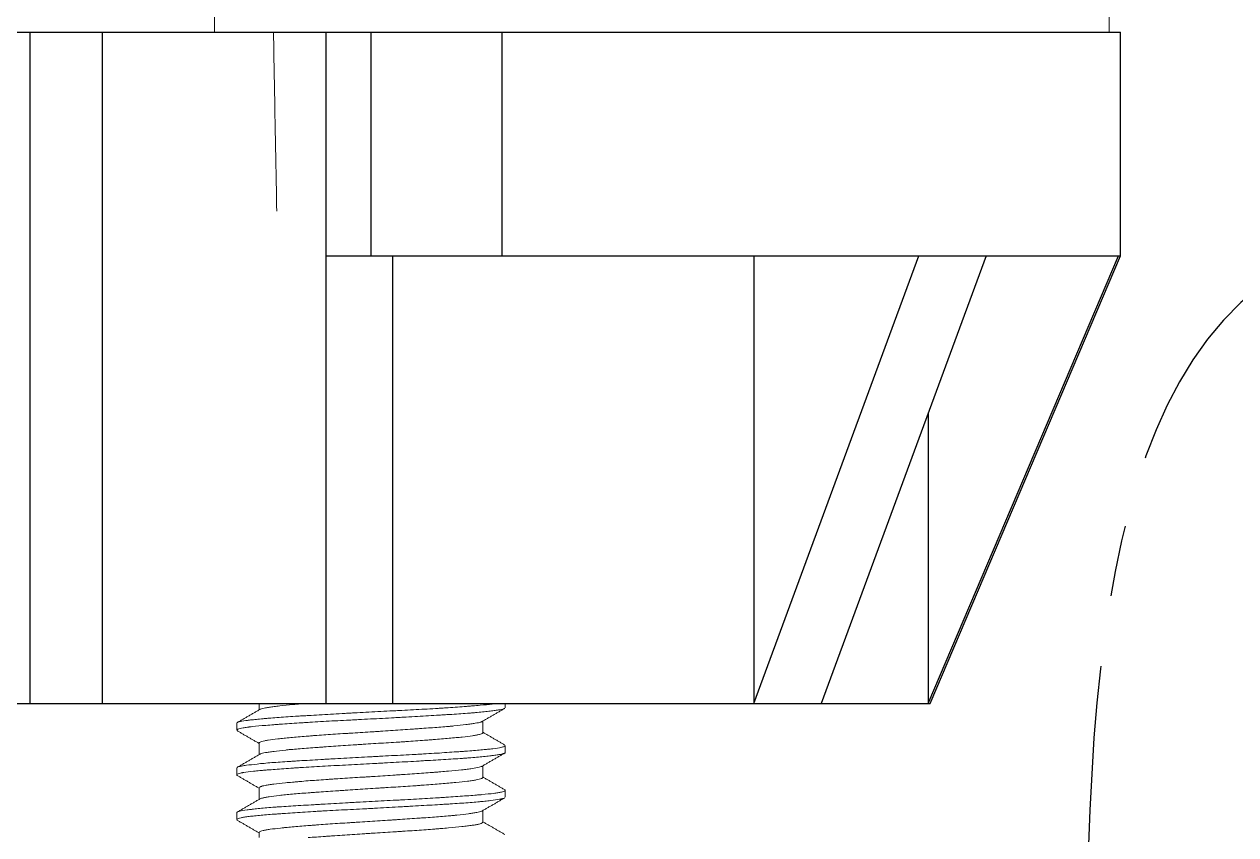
# Model space of a CAD drawing. Extents: x 9509 to 10103, y -14876 to -14456.
# Drawn here: x 9856.83 to 9883.91, y -14785.78 to -14767.66 of the extents above; entities that cross this region are included whole.
import ezdxf

# ---------------------------------------------------------------- set-up
doc = ezdxf.new("R2010")
doc.units = 0
doc.header["$MEASUREMENT"] = 0
doc.linetypes.add('CENTER2', pattern=[28.575, 19.05, -3.175, 3.175, -3.175])
doc.linetypes.add('HIDDEN2', pattern=[4.7625, 3.175, -1.5875])
doc.layers.get('0').update_dxf_attribs({"linetype": 'CONTINUOUS'})
doc.layers.add('1', color=4, linetype='HIDDEN2')
doc.layers.add('CENTER', color=1, linetype='CENTER2')

msp = doc.modelspace()

# ---------------------------------------------------------------- linework, layer by layer
at = {"color": 7, "linetype": 'Continuous'}
for p, q in [((9825.831, -14767.841), (9881.331, -14767.841)), ((9856.961, -14782.841), (9856.961, -14767.841)), ((9858.581, -14782.841), (9858.581, -14767.841)), ((9863.581, -14782.841), (9863.581, -14767.841)), ((9864.581, -14767.841), (9864.581, -14772.841)), ((9867.512, -14772.841), (9867.512, -14767.841)), ((9881.331, -14772.841), (9881.331, -14767.841)), ((9863.581, -14772.841), (9881.331, -14772.841)), ((9865.07, -14782.841), (9865.07, -14772.841)), ((9873.141, -14772.841), (9873.141, -14782.841)), ((9873.141, -14782.841), (9876.828, -14772.841)), ((9878.328, -14772.841), (9874.641, -14782.841)), ((9877.033, -14782.841), (9881.291, -14772.841)), ((9877.081, -14782.841), (9881.331, -14772.841)), ((9877.033, -14776.354), (9877.033, -14782.841)), ((9830.081, -14782.841), (9877.081, -14782.841))]:
    msp.add_line(p, q, dxfattribs=at)
at = {"layer": '1', "color": 7, "linetype": 'Continuous', "lineweight": 18}
for p, q in [((9861.081, -14767.841), (9861.081, -14765.841)), ((9881.081, -14767.841), (9881.081, -14765.841)), ((9856.831, -14767.841), (9858.418, -14767.841)), ((9858.418, -14767.841), (9859.485, -14767.841)), ((9859.485, -14767.841), (9860.987, -14767.841)), ((9862.402, -14767.841), (9881.081, -14767.841)), ((9881.081, -14767.841), (9881.081, -14767.841)), ((9862.081, -14782.841), (9862.081, -14782.986)), ((9867.581, -14782.94), (9867.581, -14782.841)), ((9861.581, -14783.283), (9861.584, -14783.277)), ((9861.581, -14783.284), (9861.581, -14783.439)), ((9867.081, -14783.495), (9867.081, -14783.237)), ((9862.081, -14783.728), (9862.081, -14783.987)), ((9867.581, -14783.939), (9867.581, -14783.784)), ((9861.581, -14784.284), (9861.581, -14784.44)), ((9867.081, -14784.496), (9867.081, -14784.237)), ((9862.081, -14784.728), (9862.081, -14784.986)), ((9867.581, -14784.939), (9867.581, -14784.784)), ((9867.081, -14785.495), (9867.081, -14785.237)), ((9861.581, -14785.284), (9861.581, -14785.439)), ((9862.081, -14785.728), (9862.081, -14785.841))]:
    msp.add_line(p, q, dxfattribs=at)
for points, knots in [([(9861.081, -14767.841), (9861.081, -14767.841), (9861.091, -14767.841), (9861.114, -14767.841), (9861.119, -14767.841), (9861.131, -14767.841), (9861.137, -14767.841), (9861.158, -14767.841), (9861.19, -14767.841), (9861.23, -14767.841), (9861.263, -14767.841), (9861.274, -14767.841), (9861.298, -14767.841), (9861.311, -14767.841), (9861.376, -14767.841), (9861.434, -14767.841), (9861.514, -14767.841), (9861.53, -14767.841), (9861.564, -14767.841), (9861.581, -14767.841), (9861.633, -14767.841), (9861.704, -14767.841), (9861.779, -14767.841), (9861.836, -14767.841), (9861.855, -14767.841), (9861.894, -14767.841), (9861.914, -14767.841), (9862.011, -14767.841), (9862.09, -14767.841), (9862.189, -14767.841), (9862.209, -14767.841), (9862.248, -14767.841), (9862.268, -14767.841), (9862.326, -14767.841), (9862.364, -14767.841), (9862.402, -14767.841)], [0, 0, 0, 0, 0.125, 0.125, 0.15625, 0.15625, 0.1875, 0.1875, 0.25, 0.3125, 0.3125, 0.34375, 0.34375, 0.375, 0.375, 0.5, 0.5, 0.53125, 0.53125, 0.5625, 0.5625, 0.625, 0.6875, 0.6875, 0.71875, 0.71875, 0.75, 0.75, 0.875, 0.875, 0.90625, 0.90625, 0.9375, 0.9375, 1, 1, 1, 1]), ([(9861.59, -14783.272), (9861.592, -14783.27), (9861.594, -14783.269), (9861.605, -14783.263), (9861.618, -14783.259), (9861.669, -14783.245), (9861.718, -14783.236), (9861.791, -14783.226), (9861.8, -14783.225), (9861.817, -14783.222), (9861.843, -14783.219), (9861.872, -14783.215), (9861.931, -14783.208), (9862.017, -14783.198), (9862.117, -14783.188), (9862.197, -14783.181), (9862.238, -14783.177), (9862.281, -14783.173), (9862.31, -14783.171), (9862.325, -14783.17), (9862.4, -14783.163), (9862.463, -14783.159), (9862.593, -14783.149), (9862.729, -14783.14), (9862.874, -14783.131), (9862.987, -14783.124), (9863.025, -14783.122), (9863.103, -14783.117), (9863.143, -14783.115), (9863.342, -14783.103), (9863.507, -14783.094), (9863.762, -14783.079), (9863.848, -14783.074), (9863.98, -14783.067), (9864.024, -14783.064), (9864.113, -14783.059), (9864.158, -14783.057), (9864.291, -14783.049), (9864.381, -14783.044), (9864.559, -14783.035), (9864.648, -14783.03), (9864.826, -14783.021), (9864.916, -14783.016), (9865.049, -14783.009), (9865.094, -14783.007), (9865.183, -14783.003), (9865.227, -14783), (9865.445, -14782.989), (9865.614, -14782.98), (9865.86, -14782.966), (9865.941, -14782.961), (9866.06, -14782.953), (9866.099, -14782.951), (9866.176, -14782.946), (9866.213, -14782.944), (9866.399, -14782.931), (9866.538, -14782.921), (9866.699, -14782.909), (9866.73, -14782.907), (9866.792, -14782.902), (9866.823, -14782.9), (9866.911, -14782.893), (9866.967, -14782.888), (9867.123, -14782.875), (9867.214, -14782.866), (9867.31, -14782.854), (9867.328, -14782.852), (9867.355, -14782.848), (9867.363, -14782.847), (9867.38, -14782.844), (9867.391, -14782.843), (9867.401, -14782.841), (9867.404, -14782.841)], [0, 0, 0, 0, 0.0081925, 0.0081925, 0.0374528, 0.0374528, 0.0959734, 0.0959734, 0.1032885, 0.1032885, 0.1106036, 0.1252337, 0.1252337, 0.154494, 0.1837543, 0.1837543, 0.1983845, 0.2056996, 0.2056996, 0.2130146, 0.2130146, 0.2422749, 0.2422749, 0.2715352, 0.3007955, 0.3007955, 0.3154257, 0.3154257, 0.3300558, 0.3300558, 0.3885764, 0.3885764, 0.4178367, 0.4178367, 0.4324669, 0.4324669, 0.447097, 0.447097, 0.4763573, 0.4763573, 0.5056176, 0.5056176, 0.5348779, 0.5348779, 0.5495081, 0.5495081, 0.5641382, 0.5641382, 0.6226588, 0.6226588, 0.6519191, 0.6519191, 0.6665493, 0.6665493, 0.6811794, 0.6811794, 0.7397, 0.7397, 0.7543302, 0.7543302, 0.7689603, 0.7689603, 0.7982206, 0.7982206, 0.8567412, 0.8567412, 0.8713714, 0.8713714, 0.8786865, 0.8786865, 0.8860015, 0.888679, 0.888679, 0.888679, 0.888679]), ([(9862.093, -14782.98), (9862.105, -14782.972), (9862.128, -14782.964), (9862.18, -14782.951), (9862.202, -14782.947), (9862.253, -14782.937), (9862.311, -14782.927), (9862.381, -14782.918), (9862.438, -14782.91), (9862.458, -14782.908), (9862.499, -14782.903), (9862.52, -14782.9), (9862.631, -14782.888), (9862.729, -14782.878), (9862.892, -14782.863), (9862.949, -14782.858), (9863.037, -14782.851), (9863.068, -14782.849), (9863.126, -14782.845), (9863.153, -14782.843), (9863.181, -14782.841)], [0, 0, 0, 0, 0.0517231, 0.0517231, 0.081656, 0.081656, 0.1115889, 0.1415219, 0.1415219, 0.1564883, 0.1564883, 0.1714548, 0.1714548, 0.2313206, 0.2313206, 0.2612536, 0.2612536, 0.27622, 0.27622, 0.2893826, 0.2893826, 0.2893826, 0.2893826]), ([(9867.565, -14782.956), (9867.561, -14782.958), (9867.556, -14782.96), (9867.526, -14782.971), (9867.485, -14782.98), (9867.414, -14782.991), (9867.399, -14782.994), (9867.366, -14782.998), (9867.349, -14783.001), (9867.296, -14783.008), (9867.217, -14783.017), (9867.078, -14783.032), (9866.972, -14783.042), (9866.887, -14783.05), (9866.858, -14783.052), (9866.798, -14783.057), (9866.768, -14783.06), (9866.674, -14783.067), (9866.609, -14783.071), (9866.475, -14783.081), (9866.404, -14783.085), (9866.295, -14783.092), (9866.258, -14783.094), (9866.183, -14783.099), (9866.144, -14783.101), (9865.95, -14783.112), (9865.789, -14783.122), (9865.538, -14783.136), (9865.453, -14783.141), (9865.323, -14783.149), (9865.279, -14783.151), (9865.213, -14783.155), (9865.191, -14783.156), (9865.147, -14783.159), (9865.125, -14783.16), (9864.926, -14783.171), (9864.748, -14783.181), (9864.48, -14783.195), (9864.391, -14783.2), (9864.279, -14783.206), (9864.256, -14783.207), (9864.212, -14783.209), (9864.189, -14783.21), (9864.122, -14783.214), (9864.078, -14783.216), (9863.857, -14783.227), (9863.686, -14783.236), (9863.435, -14783.25), (9863.353, -14783.255), (9863.251, -14783.261), (9863.231, -14783.262), (9863.191, -14783.265), (9863.131, -14783.268), (9863.073, -14783.272), (9862.881, -14783.284), (9862.737, -14783.294), (9862.569, -14783.306), (9862.519, -14783.31), (9862.471, -14783.314), (9862.439, -14783.316), (9862.424, -14783.317), (9862.346, -14783.323), (9862.287, -14783.328), (9862.12, -14783.341), (9862.022, -14783.35), (9861.916, -14783.362), (9861.896, -14783.364), (9861.867, -14783.368), (9861.857, -14783.369), (9861.839, -14783.371), (9861.793, -14783.377), (9861.754, -14783.383), (9861.672, -14783.398), (9861.632, -14783.408), (9861.605, -14783.419), (9861.603, -14783.42), (9861.598, -14783.423), (9861.595, -14783.424), (9861.589, -14783.428), (9861.586, -14783.43), (9861.582, -14783.435), (9861.581, -14783.438), (9861.581, -14783.44)], [0, 0, 0, 0, 0.012264, 0.012264, 0.071226, 0.071226, 0.085967, 0.085967, 0.100707, 0.100707, 0.130188, 0.15967, 0.189151, 0.189151, 0.203891, 0.203891, 0.218632, 0.218632, 0.248113, 0.248113, 0.277594, 0.277594, 0.292335, 0.292335, 0.307075, 0.307075, 0.366037, 0.366037, 0.395518, 0.395518, 0.410259, 0.410259, 0.417629, 0.417629, 0.425, 0.425, 0.483962, 0.483962, 0.513443, 0.513443, 0.520813, 0.520813, 0.528183, 0.528183, 0.542924, 0.542924, 0.601886, 0.601886, 0.631367, 0.631367, 0.638738, 0.638738, 0.646108, 0.660848, 0.660848, 0.719811, 0.719811, 0.734551, 0.741922, 0.741922, 0.749292, 0.749292, 0.778773, 0.778773, 0.837735, 0.837735, 0.852476, 0.852476, 0.859846, 0.859846, 0.867216, 0.896697, 0.896697, 0.95566, 0.95566, 0.96303, 0.96303, 0.9704, 0.9704, 0.985141, 0.985141, 1, 1, 1, 1]), ([(9867.063, -14783.247), (9867.06, -14783.249), (9867.057, -14783.25), (9867.049, -14783.254), (9867.042, -14783.256), (9867.006, -14783.268), (9866.964, -14783.277), (9866.895, -14783.289), (9866.88, -14783.291), (9866.849, -14783.296), (9866.833, -14783.298), (9866.782, -14783.306), (9866.745, -14783.311), (9866.625, -14783.326), (9866.535, -14783.336), (9866.408, -14783.348), (9866.381, -14783.35), (9866.328, -14783.355), (9866.3, -14783.358), (9866.216, -14783.365), (9866.158, -14783.369), (9865.978, -14783.383), (9865.851, -14783.392), (9865.699, -14783.403), (9865.682, -14783.404), (9865.647, -14783.407), (9865.63, -14783.408), (9865.578, -14783.411), (9865.543, -14783.414), (9865.437, -14783.421), (9865.366, -14783.426), (9865.15, -14783.441), (9865.002, -14783.451), (9864.831, -14783.462), (9864.812, -14783.464), (9864.774, -14783.466), (9864.717, -14783.47), (9864.661, -14783.473), (9864.547, -14783.481), (9864.472, -14783.486), (9864.322, -14783.495), (9864.247, -14783.499), (9864.135, -14783.506), (9864.079, -14783.51), (9864.024, -14783.513), (9863.986, -14783.516), (9863.968, -14783.517), (9863.802, -14783.527), (9863.66, -14783.537), (9863.456, -14783.551), (9863.389, -14783.556), (9863.29, -14783.563), (9863.258, -14783.566), (9863.194, -14783.571), (9863.162, -14783.573), (9863.008, -14783.586), (9862.894, -14783.596), (9862.736, -14783.61), (9862.686, -14783.615), (9862.614, -14783.622), (9862.591, -14783.624), (9862.546, -14783.629), (9862.524, -14783.631), (9862.419, -14783.643), (9862.347, -14783.652), (9862.257, -14783.667), (9862.23, -14783.671), (9862.182, -14783.681), (9862.162, -14783.686), (9862.111, -14783.701), (9862.091, -14783.711), (9862.082, -14783.724), (9862.081, -14783.726), (9862.081, -14783.729), (9862.081, -14783.729), (9862.081, -14783.73)], [0, 0, 0, 0, 0.008517, 0.008517, 0.023513, 0.023513, 0.083493, 0.083493, 0.098489, 0.098489, 0.113484, 0.113484, 0.143474, 0.143474, 0.203455, 0.203455, 0.21845, 0.21845, 0.233446, 0.233446, 0.263436, 0.263436, 0.323417, 0.323417, 0.330914, 0.330914, 0.338412, 0.338412, 0.353407, 0.353407, 0.383398, 0.383398, 0.443379, 0.443379, 0.450876, 0.450876, 0.458374, 0.473369, 0.473369, 0.503359, 0.503359, 0.53335, 0.53335, 0.548345, 0.555843, 0.555843, 0.56334, 0.56334, 0.623321, 0.623321, 0.653312, 0.653312, 0.668307, 0.668307, 0.683302, 0.683302, 0.743283, 0.743283, 0.773273, 0.773273, 0.788268, 0.788268, 0.803264, 0.803264, 0.863245, 0.863245, 0.893235, 0.893235, 0.923225, 0.923225, 0.983206, 0.983206, 0.998201, 0.998201, 1, 1, 1, 1]), ([(9862.1, -14783.976), (9862.103, -14783.974), (9862.108, -14783.972), (9862.136, -14783.961), (9862.174, -14783.952), (9862.249, -14783.938), (9862.278, -14783.933), (9862.325, -14783.926), (9862.342, -14783.923), (9862.377, -14783.918), (9862.396, -14783.916), (9862.49, -14783.903), (9862.577, -14783.893), (9862.7, -14783.881), (9862.725, -14783.878), (9862.777, -14783.873), (9862.804, -14783.871), (9862.886, -14783.864), (9862.942, -14783.859), (9863.119, -14783.845), (9863.244, -14783.836), (9863.41, -14783.824), (9863.444, -14783.822), (9863.496, -14783.818), (9863.513, -14783.817), (9863.548, -14783.814), (9863.565, -14783.813), (9863.653, -14783.807), (9863.724, -14783.802), (9863.939, -14783.788), (9864.086, -14783.777), (9864.256, -14783.766), (9864.275, -14783.765), (9864.313, -14783.762), (9864.332, -14783.761), (9864.389, -14783.757), (9864.427, -14783.755), (9864.541, -14783.747), (9864.617, -14783.742), (9864.844, -14783.728), (9864.994, -14783.719), (9865.162, -14783.709), (9865.18, -14783.707), (9865.217, -14783.705), (9865.273, -14783.702), (9865.327, -14783.698), (9865.435, -14783.691), (9865.577, -14783.682), (9865.713, -14783.672), (9865.813, -14783.664), (9865.846, -14783.662), (9865.911, -14783.657), (9865.943, -14783.654), (9866.102, -14783.642), (9866.219, -14783.632), (9866.382, -14783.617), (9866.433, -14783.612), (9866.508, -14783.605), (9866.532, -14783.603), (9866.579, -14783.598), (9866.601, -14783.596), (9866.711, -14783.584), (9866.787, -14783.575), (9866.882, -14783.561), (9866.911, -14783.556), (9866.949, -14783.549), (9866.961, -14783.546), (9866.984, -14783.541), (9866.994, -14783.539), (9867.041, -14783.526), (9867.065, -14783.516), (9867.078, -14783.503), (9867.081, -14783.5), (9867.081, -14783.496), (9867.081, -14783.495), (9867.081, -14783.495), (9867.081, -14783.495)], [0, 0, 0, 0, 0.012066, 0.012066, 0.072394, 0.072394, 0.102558, 0.102558, 0.11764, 0.11764, 0.132722, 0.132722, 0.193051, 0.193051, 0.208133, 0.208133, 0.223215, 0.223215, 0.253379, 0.253379, 0.313707, 0.313707, 0.328789, 0.328789, 0.33633, 0.33633, 0.343871, 0.343871, 0.374035, 0.374035, 0.434364, 0.434364, 0.441905, 0.441905, 0.449446, 0.449446, 0.464528, 0.464528, 0.494692, 0.494692, 0.55502, 0.55502, 0.562561, 0.562561, 0.570102, 0.585184, 0.585184, 0.615348, 0.645512, 0.645512, 0.660594, 0.660594, 0.675676, 0.675676, 0.736005, 0.736005, 0.766169, 0.766169, 0.781251, 0.781251, 0.796333, 0.796333, 0.856661, 0.856661, 0.886825, 0.886825, 0.901907, 0.901907, 0.916989, 0.916989, 0.977318, 0.977318, 0.9924, 0.999941, 0.999941, 1, 1, 1, 1]), ([(9861.597, -14784.267), (9861.607, -14784.262), (9861.622, -14784.257), (9861.651, -14784.25), (9861.661, -14784.248), (9861.683, -14784.243), (9861.695, -14784.241), (9861.734, -14784.234), (9861.764, -14784.23), (9861.863, -14784.216), (9861.944, -14784.206), (9862.064, -14784.194), (9862.089, -14784.191), (9862.14, -14784.186), (9862.166, -14784.184), (9862.248, -14784.176), (9862.305, -14784.171), (9862.425, -14784.161), (9862.488, -14784.157), (9862.62, -14784.147), (9862.689, -14784.143), (9862.779, -14784.137), (9862.797, -14784.136), (9862.833, -14784.134), (9862.888, -14784.13), (9862.944, -14784.127), (9863.058, -14784.12), (9863.213, -14784.111), (9863.375, -14784.102), (9863.5, -14784.094), (9863.563, -14784.091), (9863.648, -14784.086), (9863.692, -14784.083), (9863.886, -14784.072), (9864.061, -14784.062), (9864.327, -14784.047), (9864.416, -14784.042), (9864.55, -14784.035), (9864.595, -14784.033), (9864.663, -14784.029), (9864.686, -14784.028), (9864.731, -14784.026), (9864.753, -14784.024), (9864.955, -14784.014), (9865.132, -14784.005), (9865.391, -14783.992), (9865.477, -14783.987), (9865.584, -14783.981), (9865.605, -14783.98), (9865.647, -14783.978), (9865.668, -14783.977), (9865.731, -14783.973), (9865.773, -14783.971), (9865.977, -14783.959), (9866.132, -14783.949), (9866.353, -14783.934), (9866.425, -14783.929), (9866.512, -14783.923), (9866.529, -14783.922), (9866.563, -14783.919), (9866.614, -14783.916), (9866.663, -14783.912), (9866.822, -14783.9), (9866.936, -14783.891), (9867.065, -14783.88), (9867.102, -14783.876), (9867.138, -14783.873), (9867.161, -14783.871), (9867.173, -14783.869), (9867.229, -14783.864), (9867.27, -14783.859), (9867.382, -14783.845), (9867.442, -14783.835), (9867.498, -14783.823), (9867.508, -14783.82), (9867.526, -14783.815), (9867.535, -14783.813), (9867.557, -14783.805), (9867.567, -14783.8), (9867.579, -14783.791), (9867.581, -14783.787), (9867.581, -14783.783)], [0, 0, 0, 0, 0.032547, 0.032547, 0.047287, 0.047287, 0.062028, 0.062028, 0.091509, 0.091509, 0.150471, 0.150471, 0.165211, 0.165211, 0.179952, 0.179952, 0.209433, 0.209433, 0.238914, 0.238914, 0.268395, 0.268395, 0.275766, 0.275766, 0.283136, 0.297876, 0.297876, 0.327357, 0.356839, 0.356839, 0.371579, 0.378949, 0.38632, 0.38632, 0.445282, 0.445282, 0.474763, 0.474763, 0.489503, 0.489503, 0.496874, 0.496874, 0.504244, 0.504244, 0.563206, 0.563206, 0.592687, 0.592687, 0.600058, 0.600058, 0.607428, 0.607428, 0.622168, 0.622168, 0.681131, 0.681131, 0.710612, 0.710612, 0.717982, 0.717982, 0.725352, 0.740093, 0.740093, 0.799055, 0.799055, 0.813796, 0.821166, 0.821166, 0.828536, 0.828536, 0.858017, 0.858017, 0.916979, 0.916979, 0.93172, 0.93172, 0.94646, 0.94646, 0.975942, 0.975942, 1, 1, 1, 1]), ([(9867.581, -14783.941), (9867.581, -14783.942), (9867.58, -14783.944), (9867.576, -14783.95), (9867.569, -14783.955), (9867.554, -14783.961), (9867.551, -14783.962), (9867.544, -14783.964), (9867.534, -14783.968), (9867.52, -14783.971), (9867.492, -14783.978), (9867.445, -14783.987), (9867.384, -14783.996), (9867.332, -14784.003), (9867.305, -14784.007), (9867.275, -14784.01), (9867.255, -14784.013), (9867.245, -14784.014), (9867.192, -14784.02), (9867.101, -14784.03), (9866.946, -14784.045), (9866.83, -14784.055), (9866.738, -14784.062), (9866.706, -14784.064), (9866.642, -14784.069), (9866.608, -14784.071), (9866.44, -14784.083), (9866.297, -14784.092), (9866.068, -14784.106), (9865.99, -14784.11), (9865.869, -14784.117), (9865.828, -14784.119), (9865.745, -14784.124), (9865.704, -14784.127), (9865.494, -14784.139), (9865.323, -14784.149), (9865.06, -14784.163), (9864.971, -14784.169), (9864.837, -14784.176), (9864.792, -14784.179), (9864.702, -14784.183), (9864.657, -14784.186), (9864.433, -14784.198), (9864.255, -14784.207), (9863.991, -14784.22), (9863.903, -14784.225), (9863.728, -14784.234), (9863.643, -14784.239), (9863.39, -14784.252), (9863.229, -14784.262), (9863.035, -14784.274), (9862.997, -14784.277), (9862.921, -14784.282), (9862.884, -14784.284), (9862.773, -14784.292), (9862.703, -14784.297), (9862.567, -14784.307), (9862.502, -14784.311), (9862.377, -14784.321), (9862.317, -14784.325), (9862.232, -14784.332), (9862.204, -14784.335), (9862.164, -14784.338), (9862.15, -14784.339), (9862.124, -14784.341), (9862.06, -14784.347), (9862.001, -14784.353), (9861.872, -14784.367), (9861.799, -14784.376), (9861.734, -14784.387), (9861.727, -14784.388), (9861.713, -14784.391), (9861.707, -14784.392), (9861.688, -14784.396), (9861.676, -14784.398), (9861.645, -14784.405), (9861.61, -14784.415), (9861.592, -14784.425), (9861.581, -14784.435), (9861.58, -14784.44), (9861.583, -14784.446), (9861.584, -14784.447), (9861.587, -14784.449), (9861.59, -14784.452), (9861.593, -14784.454), (9861.595, -14784.455)], [0, 0, 0, 0, 0.009972, 0.009972, 0.037676, 0.037676, 0.044602, 0.044602, 0.051528, 0.06538, 0.06538, 0.093084, 0.120788, 0.120788, 0.13464, 0.141566, 0.141566, 0.148492, 0.148492, 0.176196, 0.2039, 0.231604, 0.231604, 0.245456, 0.245456, 0.259308, 0.259308, 0.314715, 0.314715, 0.342419, 0.342419, 0.356271, 0.356271, 0.370123, 0.370123, 0.425531, 0.425531, 0.453235, 0.453235, 0.467087, 0.467087, 0.480939, 0.480939, 0.536347, 0.536347, 0.56405, 0.56405, 0.591754, 0.591754, 0.647162, 0.647162, 0.661014, 0.661014, 0.674866, 0.674866, 0.70257, 0.70257, 0.730274, 0.730274, 0.757978, 0.757978, 0.77183, 0.77183, 0.778756, 0.778756, 0.785682, 0.813386, 0.813386, 0.868793, 0.868793, 0.875719, 0.875719, 0.882645, 0.882645, 0.896497, 0.896497, 0.924201, 0.951905, 0.951905, 0.979609, 0.979609, 0.986535, 0.986535, 0.993461, 1, 1, 1, 1]), ([(9867.069, -14784.244), (9867.063, -14784.248), (9867.055, -14784.251), (9867.032, -14784.26), (9867.016, -14784.264), (9866.956, -14784.278), (9866.904, -14784.288), (9866.807, -14784.302), (9866.771, -14784.307), (9866.714, -14784.315), (9866.693, -14784.317), (9866.652, -14784.322), (9866.63, -14784.325), (9866.519, -14784.337), (9866.42, -14784.347), (9866.257, -14784.361), (9866.2, -14784.366), (9866.111, -14784.373), (9866.08, -14784.375), (9866.019, -14784.38), (9865.987, -14784.382), (9865.829, -14784.394), (9865.696, -14784.403), (9865.488, -14784.418), (9865.417, -14784.423), (9865.326, -14784.429), (9865.308, -14784.43), (9865.271, -14784.433), (9865.217, -14784.436), (9865.161, -14784.44), (9864.977, -14784.453), (9864.828, -14784.463), (9864.639, -14784.475), (9864.582, -14784.479), (9864.525, -14784.482), (9864.487, -14784.485), (9864.468, -14784.486), (9864.373, -14784.492), (9864.297, -14784.496), (9864.073, -14784.51), (9863.927, -14784.519), (9863.747, -14784.531), (9863.712, -14784.533), (9863.658, -14784.537), (9863.641, -14784.538), (9863.605, -14784.541), (9863.588, -14784.542), (9863.501, -14784.548), (9863.433, -14784.553), (9863.236, -14784.567), (9863.111, -14784.577), (9862.964, -14784.59), (9862.935, -14784.592), (9862.879, -14784.597), (9862.851, -14784.6), (9862.77, -14784.607), (9862.719, -14784.612), (9862.574, -14784.626), (9862.487, -14784.635), (9862.392, -14784.647), (9862.374, -14784.649), (9862.339, -14784.654), (9862.323, -14784.656), (9862.276, -14784.663), (9862.22, -14784.673), (9862.176, -14784.683), (9862.148, -14784.69), (9862.14, -14784.693), (9862.125, -14784.698), (9862.118, -14784.7), (9862.091, -14784.712), (9862.081, -14784.72), (9862.081, -14784.729)], [0, 0, 0, 0, 0.023616, 0.023616, 0.053435, 0.053435, 0.113072, 0.113072, 0.142891, 0.142891, 0.1578, 0.1578, 0.172709, 0.172709, 0.232347, 0.232347, 0.262166, 0.262166, 0.277075, 0.277075, 0.291984, 0.291984, 0.351622, 0.351622, 0.38144, 0.38144, 0.388895, 0.388895, 0.39635, 0.411259, 0.411259, 0.470896, 0.470896, 0.485806, 0.493261, 0.493261, 0.500715, 0.500715, 0.530534, 0.530534, 0.590171, 0.590171, 0.605081, 0.605081, 0.612535, 0.612535, 0.61999, 0.61999, 0.649809, 0.649809, 0.709446, 0.709446, 0.724356, 0.724356, 0.739265, 0.739265, 0.769084, 0.769084, 0.828721, 0.828721, 0.84363, 0.84363, 0.85854, 0.85854, 0.888358, 0.918177, 0.918177, 0.933086, 0.933086, 0.947996, 0.947996, 1, 1, 1, 1]), ([(9862.093, -14784.98), (9862.104, -14784.972), (9862.125, -14784.965), (9862.165, -14784.955), (9862.175, -14784.952), (9862.197, -14784.948), (9862.208, -14784.945), (9862.246, -14784.938), (9862.274, -14784.933), (9862.369, -14784.919), (9862.443, -14784.909), (9862.552, -14784.897), (9862.575, -14784.894), (9862.621, -14784.889), (9862.645, -14784.886), (9862.719, -14784.879), (9862.77, -14784.874), (9862.932, -14784.86), (9863.049, -14784.85), (9863.207, -14784.839), (9863.239, -14784.836), (9863.304, -14784.832), (9863.337, -14784.829), (9863.436, -14784.822), (9863.572, -14784.813), (9863.713, -14784.803), (9863.821, -14784.796), (9863.875, -14784.792), (9863.93, -14784.788), (9863.967, -14784.786), (9863.986, -14784.784), (9864.154, -14784.773), (9864.303, -14784.763), (9864.53, -14784.748), (9864.606, -14784.743), (9864.72, -14784.736), (9864.758, -14784.734), (9864.815, -14784.73), (9864.834, -14784.729), (9864.872, -14784.727), (9864.891, -14784.725), (9865.061, -14784.715), (9865.209, -14784.706), (9865.425, -14784.692), (9865.496, -14784.687), (9865.601, -14784.68), (9865.636, -14784.677), (9865.705, -14784.672), (9865.739, -14784.67), (9865.906, -14784.658), (9866.031, -14784.648), (9866.208, -14784.633), (9866.266, -14784.628), (9866.376, -14784.618), (9866.428, -14784.613), (9866.576, -14784.599), (9866.664, -14784.59), (9866.76, -14784.578), (9866.778, -14784.576), (9866.814, -14784.571), (9866.831, -14784.569), (9866.879, -14784.561), (9866.908, -14784.556), (9866.985, -14784.542), (9867.023, -14784.532), (9867.054, -14784.519), (9867.059, -14784.517), (9867.069, -14784.511), (9867.072, -14784.509), (9867.079, -14784.503), (9867.081, -14784.499), (9867.081, -14784.495)], [0, 0, 0, 0, 0.04933, 0.04933, 0.064296, 0.064296, 0.079263, 0.079263, 0.109196, 0.109196, 0.169062, 0.169062, 0.184028, 0.184028, 0.198995, 0.198995, 0.228928, 0.228928, 0.288794, 0.288794, 0.30376, 0.30376, 0.318726, 0.318726, 0.348659, 0.378592, 0.378592, 0.393559, 0.401042, 0.401042, 0.408525, 0.408525, 0.468391, 0.468391, 0.498324, 0.498324, 0.513291, 0.513291, 0.520774, 0.520774, 0.528257, 0.528257, 0.588123, 0.588123, 0.618056, 0.618056, 0.633022, 0.633022, 0.647989, 0.647989, 0.707855, 0.707855, 0.737788, 0.737788, 0.767721, 0.767721, 0.827587, 0.827587, 0.842553, 0.842553, 0.85752, 0.85752, 0.887453, 0.887453, 0.947318, 0.947318, 0.962285, 0.962285, 0.977251, 0.977251, 1, 1, 1, 1]), ([(9861.581, -14785.284), (9861.581, -14785.282), (9861.582, -14785.28), (9861.585, -14785.276), (9861.589, -14785.272), (9861.595, -14785.269), (9861.599, -14785.266), (9861.602, -14785.265), (9861.616, -14785.26), (9861.631, -14785.255), (9861.688, -14785.242), (9861.742, -14785.233), (9861.828, -14785.221), (9861.846, -14785.218), (9861.874, -14785.215), (9861.884, -14785.213), (9861.904, -14785.211), (9861.956, -14785.205), (9862.012, -14785.199), (9862.157, -14785.184), (9862.267, -14785.174), (9862.405, -14785.163), (9862.421, -14785.162), (9862.452, -14785.159), (9862.468, -14785.158), (9862.517, -14785.155), (9862.549, -14785.152), (9862.65, -14785.145), (9862.719, -14785.141), (9862.934, -14785.127), (9863.086, -14785.118), (9863.288, -14785.107), (9863.329, -14785.104), (9863.411, -14785.099), (9863.453, -14785.097), (9863.578, -14785.09), (9863.747, -14785.08), (9863.921, -14785.07), (9864.052, -14785.063), (9864.097, -14785.06), (9864.185, -14785.055), (9864.23, -14785.053), (9864.365, -14785.045), (9864.455, -14785.04), (9864.634, -14785.031), (9864.723, -14785.026), (9864.901, -14785.017), (9864.989, -14785.012), (9865.122, -14785.006), (9865.166, -14785.003), (9865.254, -14784.999), (9865.298, -14784.997), (9865.516, -14784.985), (9865.684, -14784.976), (9865.927, -14784.962), (9866.006, -14784.957), (9866.123, -14784.949), (9866.161, -14784.947), (9866.237, -14784.942), (9866.275, -14784.939), (9866.458, -14784.927), (9866.594, -14784.917), (9866.782, -14784.903), (9866.842, -14784.898), (9866.928, -14784.891), (9866.956, -14784.889), (9867.01, -14784.885), (9867.036, -14784.882), (9867.162, -14784.871), (9867.249, -14784.862), (9867.358, -14784.848), (9867.391, -14784.843), (9867.435, -14784.835), (9867.448, -14784.833), (9867.474, -14784.828), (9867.485, -14784.826), (9867.538, -14784.813), (9867.565, -14784.803), (9867.579, -14784.791), (9867.58, -14784.788), (9867.582, -14784.784), (9867.581, -14784.781), (9867.579, -14784.776), (9867.576, -14784.774), (9867.572, -14784.771)], [0, 0, 0, 0, 0.01112, 0.01112, 0.025021, 0.031972, 0.031972, 0.038923, 0.038923, 0.066725, 0.066725, 0.12233, 0.12233, 0.136231, 0.136231, 0.143182, 0.143182, 0.150133, 0.177935, 0.177935, 0.23354, 0.23354, 0.240491, 0.240491, 0.247441, 0.247441, 0.261343, 0.261343, 0.289145, 0.289145, 0.34475, 0.34475, 0.358652, 0.358652, 0.372553, 0.372553, 0.400355, 0.428158, 0.428158, 0.442059, 0.442059, 0.45596, 0.45596, 0.483763, 0.483763, 0.511565, 0.511565, 0.539368, 0.539368, 0.553269, 0.553269, 0.56717, 0.56717, 0.622775, 0.622775, 0.650578, 0.650578, 0.664479, 0.664479, 0.67838, 0.67838, 0.733985, 0.733985, 0.761788, 0.761788, 0.775689, 0.775689, 0.78959, 0.78959, 0.845195, 0.845195, 0.872998, 0.872998, 0.886899, 0.886899, 0.9008, 0.9008, 0.956406, 0.956406, 0.970307, 0.970307, 0.984208, 0.984208, 1, 1, 1, 1]), ([(9867.564, -14784.957), (9867.564, -14784.957), (9867.553, -14784.962), (9867.538, -14784.966), (9867.511, -14784.973), (9867.496, -14784.977), (9867.479, -14784.98), (9867.467, -14784.982), (9867.461, -14784.983), (9867.403, -14784.994), (9867.336, -14785.003), (9867.215, -14785.018), (9867.171, -14785.022), (9867.099, -14785.03), (9867.074, -14785.032), (9867.036, -14785.036), (9867.023, -14785.037), (9866.996, -14785.04), (9866.929, -14785.046), (9866.857, -14785.052), (9866.737, -14785.062), (9866.674, -14785.067), (9866.543, -14785.076), (9866.474, -14785.081), (9866.385, -14785.086), (9866.367, -14785.087), (9866.33, -14785.09), (9866.312, -14785.091), (9866.256, -14785.094), (9866.219, -14785.097), (9866.029, -14785.108), (9865.87, -14785.117), (9865.622, -14785.131), (9865.537, -14785.136), (9865.429, -14785.142), (9865.408, -14785.144), (9865.364, -14785.146), (9865.299, -14785.15), (9865.233, -14785.154), (9865.014, -14785.166), (9864.837, -14785.176), (9864.614, -14785.188), (9864.569, -14785.191), (9864.501, -14785.194), (9864.479, -14785.195), (9864.434, -14785.198), (9864.411, -14785.199), (9864.299, -14785.205), (9864.209, -14785.209), (9863.944, -14785.223), (9863.771, -14785.232), (9863.559, -14785.243), (9863.517, -14785.245), (9863.434, -14785.25), (9863.392, -14785.253), (9863.269, -14785.26), (9863.189, -14785.265), (9862.955, -14785.279), (9862.808, -14785.289), (9862.635, -14785.302), (9862.601, -14785.304), (9862.534, -14785.309), (9862.501, -14785.311), (9862.406, -14785.319), (9862.345, -14785.323), (9862.173, -14785.337), (9862.07, -14785.346), (9861.958, -14785.357), (9861.936, -14785.36), (9861.895, -14785.364), (9861.875, -14785.367), (9861.819, -14785.374), (9861.752, -14785.383), (9861.673, -14785.398), (9861.636, -14785.408), (9861.607, -14785.418), (9861.596, -14785.423), (9861.584, -14785.432), (9861.581, -14785.436), (9861.581, -14785.44)], [0, 0, 0, 0, 0.001886, 0.031368, 0.031368, 0.046108, 0.053478, 0.053478, 0.060849, 0.060849, 0.119811, 0.119811, 0.149292, 0.149292, 0.164033, 0.164033, 0.171403, 0.171403, 0.178773, 0.208254, 0.208254, 0.237736, 0.237736, 0.267217, 0.267217, 0.274587, 0.274587, 0.281957, 0.281957, 0.296698, 0.296698, 0.35566, 0.35566, 0.385141, 0.385141, 0.392512, 0.392512, 0.399882, 0.414623, 0.414623, 0.473585, 0.473585, 0.488325, 0.488325, 0.495696, 0.495696, 0.503066, 0.503066, 0.532547, 0.532547, 0.591509, 0.591509, 0.60625, 0.60625, 0.620991, 0.620991, 0.650472, 0.650472, 0.709434, 0.709434, 0.724175, 0.724175, 0.738915, 0.738915, 0.768396, 0.768396, 0.827359, 0.827359, 0.842099, 0.842099, 0.85684, 0.85684, 0.886321, 0.915802, 0.945283, 0.945283, 0.974764, 0.974764, 1, 1, 1, 1]), ([(9867.064, -14785.247), (9867.06, -14785.249), (9867.057, -14785.25), (9867.03, -14785.261), (9866.994, -14785.27), (9866.933, -14785.282), (9866.919, -14785.284), (9866.891, -14785.289), (9866.876, -14785.292), (9866.83, -14785.299), (9866.795, -14785.304), (9866.684, -14785.319), (9866.599, -14785.329), (9866.477, -14785.341), (9866.452, -14785.344), (9866.401, -14785.349), (9866.374, -14785.351), (9866.294, -14785.358), (9866.238, -14785.363), (9866.064, -14785.377), (9865.94, -14785.386), (9865.774, -14785.398), (9865.741, -14785.4), (9865.673, -14785.405), (9865.638, -14785.407), (9865.535, -14785.414), (9865.395, -14785.424), (9865.25, -14785.434), (9865.14, -14785.441), (9865.103, -14785.444), (9865.029, -14785.449), (9864.991, -14785.452), (9864.803, -14785.464), (9864.652, -14785.474), (9864.426, -14785.488), (9864.351, -14785.493), (9864.238, -14785.5), (9864.201, -14785.502), (9864.144, -14785.506), (9864.125, -14785.507), (9864.088, -14785.509), (9864.069, -14785.51), (9863.902, -14785.521), (9863.759, -14785.53), (9863.55, -14785.544), (9863.464, -14785.55), (9863.381, -14785.557), (9863.348, -14785.559), (9863.331, -14785.56), (9863.282, -14785.564), (9863.249, -14785.567), (9863.091, -14785.579), (9862.973, -14785.589), (9862.808, -14785.604), (9862.755, -14785.608), (9862.693, -14785.614), (9862.68, -14785.616), (9862.656, -14785.618), (9862.619, -14785.621), (9862.585, -14785.625), (9862.473, -14785.637), (9862.396, -14785.646), (9862.314, -14785.658), (9862.298, -14785.66), (9862.268, -14785.665), (9862.254, -14785.667), (9862.214, -14785.675), (9862.19, -14785.68), (9862.131, -14785.694), (9862.104, -14785.704), (9862.088, -14785.717), (9862.085, -14785.719), (9862.082, -14785.724), (9862.081, -14785.727), (9862.081, -14785.729)], [0, 0, 0, 0, 0.010556, 0.010556, 0.070537, 0.070537, 0.085532, 0.085532, 0.100527, 0.100527, 0.130518, 0.130518, 0.190499, 0.190499, 0.205494, 0.205494, 0.220489, 0.220489, 0.250479, 0.250479, 0.31046, 0.31046, 0.325455, 0.325455, 0.34045, 0.34045, 0.370441, 0.400431, 0.400431, 0.415426, 0.415426, 0.430422, 0.430422, 0.490402, 0.490402, 0.520393, 0.520393, 0.535388, 0.535388, 0.542886, 0.542886, 0.550383, 0.550383, 0.610364, 0.610364, 0.640354, 0.647852, 0.647852, 0.655349, 0.655349, 0.670345, 0.670345, 0.730325, 0.730325, 0.760316, 0.760316, 0.767813, 0.767813, 0.775311, 0.790306, 0.790306, 0.850287, 0.850287, 0.865282, 0.865282, 0.880277, 0.880277, 0.910268, 0.910268, 0.970248, 0.970248, 0.985244, 0.985244, 1, 1, 1, 1]), ([(9863.181, -14785.841), (9863.239, -14785.836), (9863.299, -14785.832), (9863.426, -14785.823), (9863.511, -14785.817), (9863.599, -14785.811), (9863.634, -14785.808), (9863.652, -14785.807), (9863.705, -14785.804), (9863.741, -14785.801), (9863.921, -14785.789), (9864.068, -14785.779), (9864.293, -14785.764), (9864.368, -14785.759), (9864.464, -14785.752), (9864.483, -14785.751), (9864.521, -14785.749), (9864.54, -14785.747), (9864.597, -14785.744), (9864.635, -14785.741), (9864.825, -14785.729), (9864.975, -14785.72), (9865.16, -14785.709), (9865.197, -14785.706), (9865.271, -14785.702), (9865.308, -14785.699), (9865.417, -14785.692), (9865.488, -14785.688), (9865.697, -14785.673), (9865.831, -14785.663), (9865.989, -14785.651), (9866.021, -14785.648), (9866.083, -14785.643), (9866.113, -14785.641), (9866.202, -14785.633), (9866.259, -14785.628), (9866.423, -14785.614), (9866.522, -14785.604), (9866.634, -14785.593), (9866.655, -14785.59), (9866.697, -14785.586), (9866.717, -14785.583), (9866.775, -14785.576), (9866.845, -14785.567), (9866.904, -14785.557), (9866.943, -14785.55), (9866.955, -14785.547), (9866.978, -14785.542), (9866.988, -14785.54), (9867.037, -14785.527), (9867.063, -14785.517), (9867.079, -14785.503), (9867.081, -14785.499), (9867.081, -14785.495)], [0.2846428, 0.2846428, 0.2846428, 0.2846428, 0.3126218, 0.3126218, 0.3427278, 0.3502543, 0.3502543, 0.3577808, 0.3577808, 0.3728338, 0.3728338, 0.4330458, 0.4330458, 0.4631519, 0.4631519, 0.4706784, 0.4706784, 0.4782049, 0.4782049, 0.4932579, 0.4932579, 0.5534699, 0.5534699, 0.5685229, 0.5685229, 0.5835759, 0.5835759, 0.6136819, 0.6136819, 0.6738939, 0.6738939, 0.6889469, 0.6889469, 0.7039999, 0.7039999, 0.7341059, 0.7341059, 0.794318, 0.794318, 0.809371, 0.809371, 0.824424, 0.824424, 0.85453, 0.884636, 0.884636, 0.899689, 0.899689, 0.914742, 0.914742, 0.974954, 0.974954, 1, 1, 1, 1])]:
    msp.add_open_spline(points, degree=3, knots=knots, dxfattribs=at)
at = {"layer": '1', "color": 1, "linetype": 'Continuous', "lineweight": 13}
msp.add_open_spline([(9862.402, -14767.841), (9862.414, -14768.507), (9862.426, -14769.173), (9862.451, -14770.507), (9862.463, -14771.174), (9862.475, -14771.841)], degree=3, knots=[0, 0, 0, 0, 0.499764, 0.499764, 1, 1, 1, 1], dxfattribs=at)
at = {"layer": '1', "color": 7, "linetype": 'Continuous', "lineweight": 18}
for points in [[(9862.098, -14782.977), (9861.84, -14783.126), (9861.583, -14783.276)], [(9867.058, -14783.25), (9867.315, -14783.101), (9867.573, -14782.952)], [(9861.588, -14783.451), (9861.835, -14783.594), (9862.081, -14783.737)], [(9867.576, -14783.773), (9867.329, -14783.63), (9867.081, -14783.486)], [(9862.105, -14783.973), (9861.848, -14784.122), (9861.591, -14784.271)], [(9867.065, -14784.246), (9867.322, -14784.097), (9867.58, -14783.948)], [(9861.587, -14784.45), (9861.834, -14784.594), (9862.081, -14784.737)], [(9867.578, -14784.775), (9867.33, -14784.631), (9867.081, -14784.486)], [(9862.098, -14784.977), (9861.841, -14785.126), (9861.584, -14785.275)], [(9867.058, -14785.25), (9867.315, -14785.101), (9867.573, -14784.952)], [(9861.583, -14785.448), (9861.832, -14785.592), (9862.081, -14785.737)], [(9867.573, -14785.772), (9867.327, -14785.629), (9867.081, -14785.487)]]:
    msp.add_open_spline(points, degree=2, dxfattribs=at)
at = {"layer": 'CENTER', "color": 1, "linetype": 'CENTER2', "ltscale": 0.5}
msp.add_spline([(9903.807, -14792.055, 0), (9899.001, -14775.489, 0), (9887.021, -14772.315, 0), (9874.41, -14816.647, 0), (9860.716, -14818.418, 0), (9853.484, -14791.396, 0), (9853.544, -14780.841)], degree=3, dxfattribs=at)

doc.saveas('drawing.dxf')
